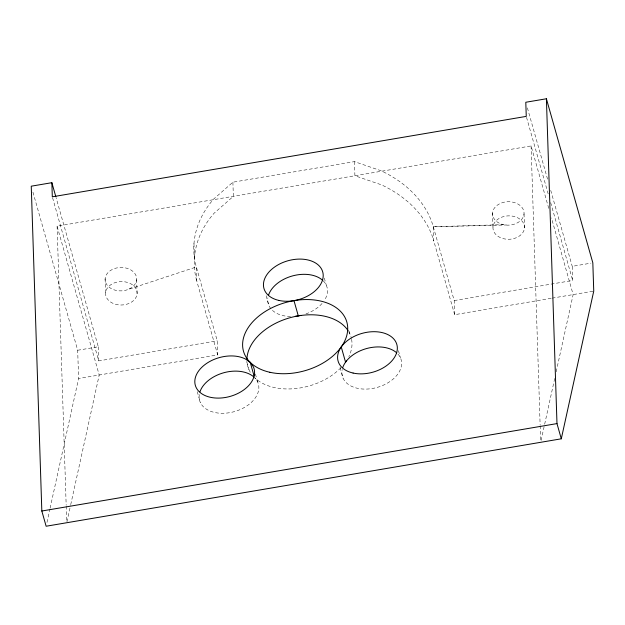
<?xml version="1.0" encoding="UTF-8"?>
<svg xmlns="http://www.w3.org/2000/svg" width="625" height="625" viewBox="0 0 625 625"><rect width="100%" height="100%" fill="white"/><g stroke="black" fill="none" stroke-linecap="round" stroke-linejoin="round"><path stroke-width="0.47" stroke-dasharray="3.12 2.34" d="M46.977 522.422L49.906 509.078M50.117 508.125L78.602 378.5L77.68 350.258L32.844 191.812M66.953 521.789L70.516 505.586M70.719 504.633L99.203 375.008L57.086 226.148L531.078 145.93L549.336 210.445M541.102 440.406L544.453 425.156M544.664 424.203L554.711 378.453M556.18 371.781L573.141 294.586L551.453 217.922M551.164 298.312L454.656 314.688L454.203 300.578L433.312 226.758A121.078 89.766 -1.9 0 0 381.094 170.758L354.445 161.625L232.891 182.195L213.531 199.188A121.078 89.766 -1.9 0 0 196.344 266.969L196.797 281.078L217.688 354.898L78.602 378.5M129.062 288.977L131.406 287.758A15.789 11.711 -1.9 0 0 127.102 268.32A15.789 11.711 -1.9 0 0 105.102 279.781A15.789 11.711 -1.9 0 0 128 289.523L196.344 266.969L217.234 340.789L217.688 354.898M77.68 350.258L98.289 346.758L56.102 197.688M454.203 300.578L572.688 280.461L572.227 266.336L590.961 263.156M52.578 197.75L98.742 360.883L217.234 340.789M552.125 298.148L593.75 291.086M454.656 314.688L433.773 240.867L433.312 226.758L503.344 224.641L507.398 225.148A15.789 11.711 -1.9 0 0 522.938 208.883A15.789 11.711 -1.9 0 0 496.766 205.594A15.789 11.711 -1.9 0 0 503.344 224.641M433.312 226.758L506.117 224.992M527.391 107.883L547.555 179.141M550.734 190.391L572.227 266.336M526.523 117.32L548.539 195.141M550.664 202.641L572.688 280.461M398.422 350.664L400.445 357.828M349.148 331.273L349.906 333.961M324.289 278.047L326.312 285.219M340.031 367.453L343.07 378.203M266.148 295.742L268.93 305.594M255.406 373.977L257.68 382.023M246.719 361.734L249 369.797M197.266 391.672L200.297 402.398M531.078 145.93L540.117 424.766M540.148 425.734L540.617 440.359M524.039 213.867L524.5 227.984A15.789 11.711 -1.9 0 1 500.094 237.492A15.789 11.711 -1.9 0 1 501.617 217.219A15.789 11.711 -1.9 0 1 524.5 227.984M492.508 213.023L492.969 227.141M354.445 161.625L354.906 175.75L381.555 184.867A121.078 89.766 -1.9 0 1 433.773 240.867M232.891 182.195L233.352 196.32L213.992 213.305A121.078 89.766 -1.9 0 0 196.797 281.078M193.969 243.633L194.43 257.742M136.648 279.602L137.102 293.727A15.789 11.711 -1.9 0 1 112.695 303.227A15.789 11.711 -1.9 0 1 114.219 282.953A15.789 11.711 -1.9 0 1 137.102 293.727M105.117 278.758L105.578 292.883M98.289 346.758L98.742 360.883M57.086 226.148L66.172 505.18M66.203 506.156L66.711 521.766M351.594 339.266A53.695 35.43 -15.8 0 1 348.859 356.617M340.891 367.75A53.695 35.43 -15.8 0 1 254.531 377.586A30.531 20.148 -15.8 0 1 235.469 411.297A30.531 20.148 -15.8 0 1 199.273 394.562M250.305 372.281A53.695 35.43 -15.8 0 1 246.953 361.711M348.602 331.477A53.695 35.43 -15.8 0 1 351.398 338.352M397.953 354.07A30.531 20.148 -15.8 0 1 376.961 387.477A30.531 20.148 -15.8 0 1 342.219 369.445M323.164 280.781A30.531 20.148 -15.8 0 1 324.344 300.5M322.062 303.484A30.531 20.148 -15.8 0 1 306 313.867M290.531 316.492A30.531 20.148 -15.8 0 1 272.078 310.023M270.82 308.648A30.531 20.148 -15.8 0 1 267.906 297.75"/><path stroke-width="0.94" d="M561.289 438.812L593.75 291.086L592.828 262.844L546.398 98.766L525.797 102.258L526.258 116.383L52.312 196.812L51.859 182.688L31.25 186.188L41.828 511.016L46.133 526.234L561.289 438.812L556.984 423.594L546.398 98.766M41.828 511.016L556.984 423.594M250.227 362.359L245.352 358.961A30.531 20.148 -15.8 0 0 197.336 372.953A30.531 20.148 -15.8 0 0 222.75 397.852A30.531 20.148 -15.8 0 0 253.383 366.828L250.227 362.359L254.023 375.797M341.25 346.938L345.547 362.164A53.695 35.43 -15.8 0 0 346.602 360.609M293.984 300.648L298.289 315.875M51.859 182.688L55.836 196.75M246.914 358.898A53.695 35.43 -15.8 0 1 290.078 317.711A53.695 35.43 -15.8 0 1 348.094 330.664M300.883 315.359A30.531 20.148 -15.8 0 1 295.359 316.273M268.586 295A30.531 20.148 -15.8 0 1 292.516 275.914A30.531 20.148 -15.8 0 1 322.57 280.227M342.727 367.609A30.531 20.148 -15.8 0 1 366.648 348.523A30.531 20.148 -15.8 0 1 396.711 352.844M199.953 391.805A30.531 20.148 -15.8 0 1 223.875 372.719A30.531 20.148 -15.8 0 1 253.938 377.039M269.891 372.281A53.695 35.43 -15.8 0 0 347.703 327.742A53.695 35.43 -15.8 0 0 267.867 309.922A53.695 35.43 -15.8 0 0 269.891 372.281M278.953 300.438A30.531 20.148 -15.8 0 0 323.203 275.117A30.531 20.148 -15.8 0 0 277.805 264.984A30.531 20.148 -15.8 0 0 278.953 300.438M353.094 373.047A30.531 20.148 -15.8 0 0 397.336 347.727A30.531 20.148 -15.8 0 0 351.938 337.594A30.531 20.148 -15.8 0 0 353.094 373.047"/></g></svg>
